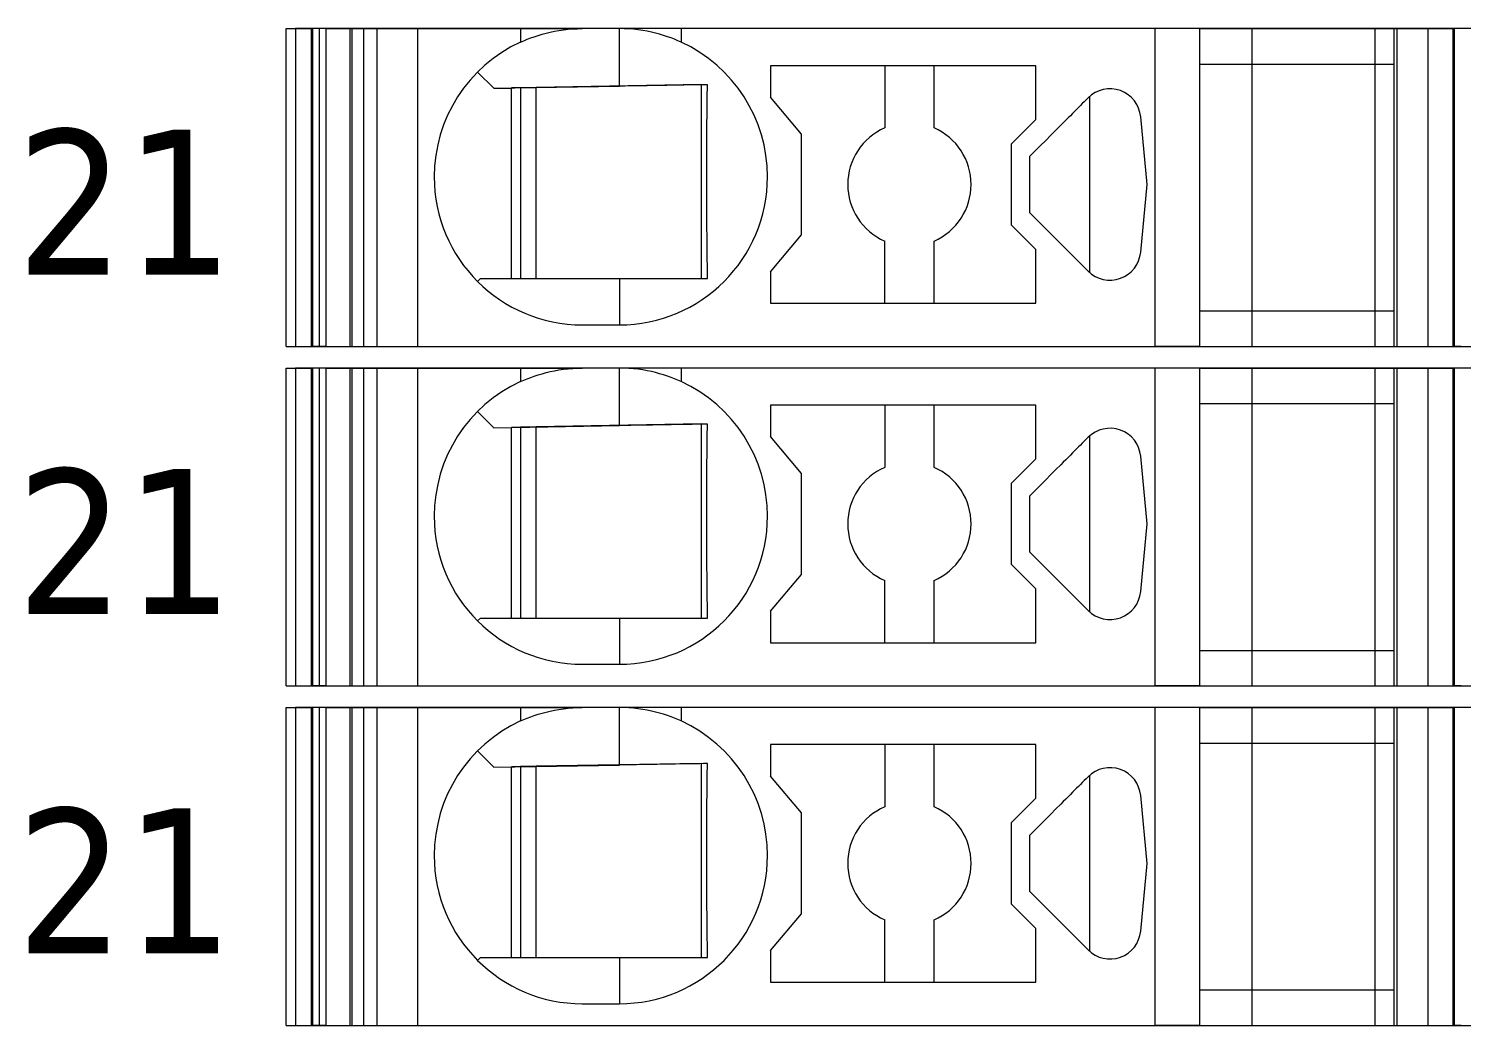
# Model space of a CAD drawing. Header units: millimetres. Extents: x 0 to 1680, y 0 to 1188.
# Drawn here: x 836.68 to 859.89, y 319.35 to 335.5 of the extents above; entities that cross this region are included whole.
import ezdxf
from ezdxf.enums import TextEntityAlignment as Align

# ---------------------------------------------------------------- set-up
doc = ezdxf.new("R2010")
doc.units = ezdxf.units.MM
for name, color, linetype, lineweight in [('EPLAN309', 5, 'Continuous', 5), ('EPLAN493', 5, 'Continuous', 5), ('MAIN-1', 7, 'Continuous', 5), ('MAIN-2', 7, 'Continuous', 5)]:
    doc.layers.add(name, color=color, linetype=linetype, lineweight=lineweight)
doc.styles.add('Tahoma', font='')
doc.styles.get('Tahoma').set_extended_font_data('Tahoma')

# ---------------------------------------------------------------- blocks, each defined once
blk = doc.blocks.new('EPLSYM_LibrarySPECIAL_Symbol12_Variant0_Placement8_12')
at = {"layer": 'EPLAN309', "lineweight": 13, "ltscale": 16}
blk.add_lwpolyline([(0, -5.15), (68.15, -5.15), (68.15, 0), (0, 0)], close=True, dxfattribs=at)
at = {"layer": 'EPLAN493', "color": 5, "style": 'Tahoma'}
blk.add_attdef('17_20450', text='', height=2.3478, dxfattribs=at).set_placement((0, -21.83478), align=Align.MIDDLE_RIGHT)
blk = doc.blocks.new('EPLSYM_LibrarySPECIAL_Symbol12_Variant0_Placement8_13')
at = {"layer": 'EPLAN309', "lineweight": 13, "ltscale": 16}
blk.add_lwpolyline([(0, -5.15), (68.15, -5.15), (68.15, 0), (0, 0)], close=True, dxfattribs=at)
at = {"layer": 'EPLAN493', "color": 5, "style": 'Tahoma'}
blk.add_attdef('17_20450', text='', height=2.3478, dxfattribs=at).set_placement((0, -21.83478), align=Align.MIDDLE_RIGHT)
blk = doc.blocks.new('EPLSYM_LibrarySPECIAL_Symbol12_Variant0_Placement8_14')
at = {"layer": 'EPLAN309', "lineweight": 13, "ltscale": 16}
blk.add_lwpolyline([(0, -5.15), (68.15, -5.15), (68.15, 0), (0, 0)], close=True, dxfattribs=at)
at = {"layer": 'EPLAN493', "color": 5, "style": 'Tahoma'}
blk.add_attdef('17_20450', text='', height=2.3478, dxfattribs=at).set_placement((0, -21.83478), align=Align.MIDDLE_RIGHT)

msp = doc.modelspace()

# ---------------------------------------------------------------- linework, layer by layer
at = {"layer": 'MAIN-1'}
for p, q in [((840.85, 335.5), (841.284, 335.5)), ((840.85, 330.35), (840.85, 335.5)), ((841.393, 335.5), (841.284, 335.5)), ((841.284, 330.35), (841.284, 335.5)), ((841.501, 335.5), (841.393, 335.5)), ((841.393, 330.35), (841.393, 335.5)), ((841.501, 335.5), (844.65, 335.5)), ((841.501, 330.35), (841.501, 335.5)), ((844.65, 335.5), (845.65, 335.5)), ((844.65, 335.5), (844.65, 335.282)), ((845.131, 335.443), (845.201, 335.458)), ((845.201, 335.458), (845.272, 335.47)), ((845.272, 335.47), (845.346, 335.481)), ((845.346, 335.481), (845.421, 335.489)), ((845.421, 335.489), (845.497, 335.495)), ((845.497, 335.495), (845.573, 335.499)), ((845.573, 335.499), (845.65, 335.5)), ((846.25, 335.5), (845.65, 335.5)), ((846.327, 335.499), (846.25, 335.5)), ((847.25, 335.5), (846.25, 335.5)), ((846.25, 334.568), (846.25, 335.5)), ((846.403, 335.495), (846.327, 335.499)), ((846.479, 335.489), (846.403, 335.495)), ((846.554, 335.481), (846.479, 335.489)), ((846.628, 335.47), (846.554, 335.481)), ((846.699, 335.458), (846.628, 335.47)), ((846.769, 335.443), (846.699, 335.458)), ((854.932, 335.5), (847.25, 335.5)), ((847.25, 335.5), (847.25, 335.282)), ((855.65, 335.5), (854.932, 335.5)), ((854.932, 330.35), (854.932, 335.5)), ((855.65, 335.5), (858.8, 335.5)), ((855.65, 335.5), (855.65, 330.35)), ((858.8, 335.5), (859.35, 335.5)), ((858.8, 335.5), (858.8, 330.35)), ((859.35, 335.5), (859.784, 335.5)), ((859.35, 335.5), (859.35, 330.35)), ((859.893, 335.5), (859.784, 335.5)), ((859.784, 330.35), (859.784, 335.5)), ((844.65, 335.282), (844.702, 335.305)), ((844.702, 335.305), (844.756, 335.327)), ((844.756, 335.327), (844.813, 335.349)), ((844.813, 335.349), (844.872, 335.37)), ((844.872, 335.37), (844.933, 335.39)), ((844.933, 335.39), (844.997, 335.409)), ((844.997, 335.409), (845.063, 335.427)), ((845.063, 335.427), (845.131, 335.443)), ((846.837, 335.427), (846.769, 335.443)), ((846.903, 335.409), (846.837, 335.427)), ((846.967, 335.39), (846.903, 335.409)), ((847.028, 335.37), (846.967, 335.39)), ((847.087, 335.349), (847.028, 335.37)), ((847.144, 335.327), (847.087, 335.349)), ((847.198, 335.305), (847.144, 335.327)), ((847.25, 335.282), (847.198, 335.305)), ((843.953, 334.797), (844.217, 334.533)), ((848.7, 334.9), (848.7, 334.389)), ((853, 334.9), (848.7, 334.9)), ((850.55, 334.9), (850.55, 333.892)), ((851.35, 333.892), (851.35, 334.9)), ((853, 334.029), (853, 334.9)), ((855.65, 334.925), (858.8, 334.925)), ((844.217, 334.533), (846.25, 334.568)), ((844.5, 331.45), (844.5, 334.538)), ((844.65, 334.54), (844.65, 331.45)), ((844.9, 331.45), (844.9, 334.545)), ((846.345, 334.57), (846.25, 334.568)), ((846.438, 334.571), (846.345, 334.57)), ((846.53, 334.573), (846.438, 334.571)), ((846.618, 334.575), (846.53, 334.573)), ((846.703, 334.576), (846.618, 334.575)), ((846.786, 334.577), (846.703, 334.576)), ((846.865, 334.579), (846.786, 334.577)), ((846.943, 334.58), (846.865, 334.579)), ((847.017, 334.581), (846.943, 334.58)), ((847.09, 334.582), (847.017, 334.581)), ((847.16, 334.584), (847.09, 334.582)), ((847.229, 334.585), (847.16, 334.584)), ((847.297, 334.586), (847.229, 334.585)), ((847.363, 334.587), (847.297, 334.586)), ((847.428, 334.588), (847.363, 334.587)), ((847.491, 334.589), (847.428, 334.588)), ((847.554, 334.59), (847.491, 334.589)), ((847.615, 334.591), (847.554, 334.59)), ((847.579, 331.45), (847.579, 334.591)), ((847.676, 334.592), (847.615, 334.591)), ((847.676, 334.522), (847.676, 334.592)), ((847.673, 334.303), (847.674, 334.377)), ((847.673, 334.227), (847.673, 334.303)), ((847.674, 334.377), (847.675, 334.45)), ((847.675, 334.45), (847.676, 334.522)), ((849.2, 333.793), (848.7, 334.389)), ((853.784, 334.316), (853.752, 334.285)), ((853.815, 334.347), (853.784, 334.316)), ((853.846, 334.379), (853.815, 334.347)), ((853.867, 334.398), (853.867, 331.552)), ((847.67, 333.988), (847.671, 334.07)), ((847.671, 334.07), (847.672, 334.149)), ((847.672, 334.149), (847.673, 334.227)), ((853.558, 334.09), (853.521, 334.053)), ((853.594, 334.126), (853.558, 334.09)), ((853.627, 334.159), (853.594, 334.126)), ((853.658, 334.191), (853.627, 334.159)), ((853.69, 334.222), (853.658, 334.191)), ((853.721, 334.253), (853.69, 334.222)), ((853.752, 334.285), (853.721, 334.253)), ((854.802, 332.975), (854.698, 334.072)), ((847.669, 333.817), (847.67, 333.904)), ((847.67, 333.904), (847.67, 333.988)), ((852.6, 333.629), (853, 334.029)), ((853.323, 333.856), (853.242, 333.774)), ((853.402, 333.934), (853.323, 333.856)), ((853.443, 333.975), (853.402, 333.934)), ((853.483, 334.015), (853.443, 333.975)), ((853.521, 334.053), (853.483, 334.015)), ((847.668, 333.632), (847.669, 333.726)), ((847.668, 333.534), (847.668, 333.632)), ((847.669, 333.726), (847.669, 333.817)), ((849.2, 332.157), (849.2, 333.793)), ((852.6, 333.629), (852.6, 332.321)), ((853.072, 333.604), (852.986, 333.518)), ((853.158, 333.69), (853.072, 333.604)), ((853.242, 333.774), (853.158, 333.69)), ((847.667, 333.431), (847.668, 333.534)), ((847.667, 333.324), (847.667, 333.431)), ((852.986, 333.518), (852.9, 333.432)), ((852.9, 333.302), (852.9, 333.432)), ((847.667, 333.213), (847.667, 333.324)), ((847.667, 333.1), (847.667, 333.213)), ((852.9, 333.171), (852.9, 333.302)), ((852.9, 333.04), (852.9, 333.171)), ((847.667, 332.979), (847.667, 333.1)), ((847.667, 332.861), (847.667, 332.979)), ((852.9, 332.91), (852.9, 333.04)), ((852.9, 332.779), (852.9, 332.91)), ((854.698, 331.878), (854.802, 332.975)), ((847.667, 332.747), (847.667, 332.861)), ((847.668, 332.638), (847.667, 332.747)), ((852.9, 332.648), (852.9, 332.779)), ((847.668, 332.534), (847.668, 332.638)), ((847.669, 332.434), (847.668, 332.534)), ((852.9, 332.518), (852.9, 332.648)), ((852.9, 332.518), (853.846, 331.571)), ((847.669, 332.339), (847.669, 332.434)), ((847.67, 332.248), (847.669, 332.339)), ((847.671, 332.159), (847.67, 332.248)), ((853, 331.921), (852.6, 332.321)), ((847.672, 332.073), (847.671, 332.159)), ((847.672, 331.99), (847.672, 332.073)), ((847.673, 331.908), (847.672, 331.99)), ((848.7, 331.561), (849.2, 332.157)), ((850.55, 331.05), (850.55, 332.058)), ((851.35, 331.05), (851.35, 332.058)), ((847.674, 331.829), (847.673, 331.908)), ((847.675, 331.75), (847.674, 331.829)), ((847.676, 331.674), (847.675, 331.75)), ((853, 331.05), (853, 331.921)), ((847.676, 331.598), (847.676, 331.674)), ((847.677, 331.524), (847.676, 331.598)), ((847.678, 331.45), (847.677, 331.524)), ((848.7, 331.561), (848.7, 331.05)), ((844, 331.45), (843.953, 331.403)), ((844, 331.45), (846.25, 331.45)), ((846.25, 331.45), (846.342, 331.45)), ((846.25, 331.45), (846.25, 330.7)), ((846.342, 331.45), (846.433, 331.45)), ((846.433, 331.45), (846.523, 331.45)), ((846.523, 331.45), (846.61, 331.45)), ((846.61, 331.45), (846.695, 331.45)), ((846.695, 331.45), (846.778, 331.45)), ((846.778, 331.45), (846.858, 331.45)), ((846.858, 331.45), (846.936, 331.45)), ((846.936, 331.45), (847.011, 331.45)), ((847.011, 331.45), (847.085, 331.45)), ((847.085, 331.45), (847.157, 331.45)), ((847.157, 331.45), (847.226, 331.45)), ((847.226, 331.45), (847.295, 331.45)), ((847.295, 331.45), (847.361, 331.45)), ((847.361, 331.45), (847.427, 331.45)), ((847.427, 331.45), (847.491, 331.45)), ((847.491, 331.45), (847.555, 331.45)), ((847.555, 331.45), (847.617, 331.45)), ((847.617, 331.45), (847.678, 331.45)), ((848.7, 331.05), (853, 331.05)), ((855.65, 330.925), (858.8, 330.925)), ((845.65, 330.7), (846.25, 330.7)), ((840.85, 330.35), (841.284, 330.35)), ((841.393, 330.35), (841.284, 330.35)), ((841.501, 330.35), (841.393, 330.35)), ((841.501, 330.35), (854.932, 330.35)), ((855.65, 330.35), (854.932, 330.35)), ((855.65, 330.35), (858.8, 330.35)), ((858.8, 330.35), (859.35, 330.35)), ((859.35, 330.35), (859.784, 330.35)), ((859.893, 330.35), (859.784, 330.35)), ((840.85, 330), (841.284, 330)), ((840.85, 324.85), (840.85, 330)), ((841.393, 330), (841.284, 330)), ((841.284, 324.85), (841.284, 330)), ((841.501, 330), (841.393, 330)), ((841.393, 324.85), (841.393, 330)), ((841.501, 330), (844.65, 330)), ((841.501, 324.85), (841.501, 330)), ((844.65, 330), (845.65, 330)), ((844.65, 330), (844.65, 329.782)), ((844.872, 329.87), (844.933, 329.89)), ((844.933, 329.89), (844.997, 329.909)), ((844.997, 329.909), (845.063, 329.927)), ((845.063, 329.927), (845.131, 329.943)), ((845.131, 329.943), (845.201, 329.958)), ((845.201, 329.958), (845.272, 329.97)), ((845.272, 329.97), (845.346, 329.981)), ((845.346, 329.981), (845.421, 329.989)), ((845.421, 329.989), (845.497, 329.995)), ((845.497, 329.995), (845.573, 329.999)), ((845.573, 329.999), (845.65, 330)), ((846.25, 330), (845.65, 330)), ((846.327, 329.999), (846.25, 330)), ((847.25, 330), (846.25, 330)), ((846.25, 329.068), (846.25, 330)), ((846.403, 329.995), (846.327, 329.999)), ((846.479, 329.989), (846.403, 329.995)), ((846.554, 329.981), (846.479, 329.989)), ((846.628, 329.97), (846.554, 329.981)), ((846.699, 329.958), (846.628, 329.97)), ((846.769, 329.943), (846.699, 329.958)), ((846.837, 329.927), (846.769, 329.943)), ((846.903, 329.909), (846.837, 329.927)), ((846.967, 329.89), (846.903, 329.909)), ((847.028, 329.87), (846.967, 329.89)), ((854.932, 330), (847.25, 330)), ((847.25, 330), (847.25, 329.782)), ((855.65, 330), (854.932, 330)), ((854.932, 324.85), (854.932, 330)), ((855.65, 330), (858.8, 330)), ((855.65, 330), (855.65, 324.85)), ((858.8, 330), (859.35, 330)), ((858.8, 330), (858.8, 324.85)), ((859.35, 330), (859.784, 330)), ((859.35, 330), (859.35, 324.85)), ((859.893, 330), (859.784, 330)), ((859.784, 324.85), (859.784, 330)), ((844.65, 329.782), (844.702, 329.805)), ((844.702, 329.805), (844.756, 329.827)), ((844.756, 329.827), (844.813, 329.849)), ((844.813, 329.849), (844.872, 329.87)), ((847.087, 329.849), (847.028, 329.87)), ((847.144, 329.827), (847.087, 329.849)), ((847.198, 329.805), (847.144, 329.827)), ((847.25, 329.782), (847.198, 329.805)), ((855.65, 329.425), (858.8, 329.425)), ((843.953, 329.297), (844.217, 329.033)), ((848.7, 329.4), (848.7, 328.889)), ((853, 329.4), (848.7, 329.4)), ((850.55, 329.4), (850.55, 328.392)), ((851.35, 328.392), (851.35, 329.4)), ((853, 328.529), (853, 329.4)), ((844.217, 329.033), (846.25, 329.068)), ((844.5, 325.95), (844.5, 329.038)), ((844.65, 329.04), (844.65, 325.95)), ((844.9, 325.95), (844.9, 329.045)), ((846.345, 329.07), (846.25, 329.068)), ((846.438, 329.071), (846.345, 329.07)), ((846.53, 329.073), (846.438, 329.071)), ((846.618, 329.075), (846.53, 329.073)), ((846.703, 329.076), (846.618, 329.075)), ((846.786, 329.077), (846.703, 329.076)), ((846.865, 329.079), (846.786, 329.077)), ((846.943, 329.08), (846.865, 329.079)), ((847.017, 329.081), (846.943, 329.08)), ((847.09, 329.082), (847.017, 329.081)), ((847.16, 329.084), (847.09, 329.082)), ((847.229, 329.085), (847.16, 329.084)), ((847.297, 329.086), (847.229, 329.085)), ((847.363, 329.087), (847.297, 329.086)), ((847.428, 329.088), (847.363, 329.087)), ((847.491, 329.089), (847.428, 329.088)), ((847.554, 329.09), (847.491, 329.089)), ((847.615, 329.091), (847.554, 329.09)), ((847.579, 325.95), (847.579, 329.091)), ((847.676, 329.092), (847.615, 329.091)), ((847.675, 328.95), (847.676, 329.022)), ((847.676, 329.022), (847.676, 329.092)), ((847.672, 328.649), (847.673, 328.727)), ((847.673, 328.803), (847.674, 328.877)), ((847.673, 328.727), (847.673, 328.803)), ((847.674, 328.877), (847.675, 328.95)), ((849.2, 328.293), (848.7, 328.889)), ((853.721, 328.753), (853.69, 328.722)), ((853.752, 328.785), (853.721, 328.753)), ((853.784, 328.816), (853.752, 328.785)), ((853.815, 328.847), (853.784, 328.816)), ((853.846, 328.879), (853.815, 328.847)), ((853.867, 328.898), (853.867, 326.052)), ((847.67, 328.488), (847.671, 328.57)), ((847.671, 328.57), (847.672, 328.649)), ((852.6, 328.129), (853, 328.529)), ((853.483, 328.515), (853.443, 328.475)), ((853.521, 328.553), (853.483, 328.515)), ((853.558, 328.59), (853.521, 328.553)), ((853.594, 328.626), (853.558, 328.59)), ((853.627, 328.659), (853.594, 328.626)), ((853.658, 328.691), (853.627, 328.659)), ((853.69, 328.722), (853.658, 328.691)), ((854.802, 327.475), (854.698, 328.572)), ((847.669, 328.317), (847.67, 328.404)), ((847.669, 328.226), (847.669, 328.317)), ((847.67, 328.404), (847.67, 328.488)), ((849.2, 326.657), (849.2, 328.293)), ((853.242, 328.274), (853.158, 328.19)), ((853.323, 328.356), (853.242, 328.274)), ((853.402, 328.434), (853.323, 328.356)), ((853.443, 328.475), (853.402, 328.434)), ((847.667, 327.931), (847.668, 328.034)), ((847.668, 328.132), (847.669, 328.226)), ((847.668, 328.034), (847.668, 328.132)), ((852.6, 328.129), (852.6, 326.821)), ((853.072, 328.104), (852.986, 328.018)), ((853.158, 328.19), (853.072, 328.104)), ((847.667, 327.824), (847.667, 327.931)), ((847.667, 327.713), (847.667, 327.824)), ((852.986, 328.018), (852.9, 327.932)), ((852.9, 327.802), (852.9, 327.932)), ((852.9, 327.671), (852.9, 327.802)), ((847.667, 327.6), (847.667, 327.713)), ((847.667, 327.479), (847.667, 327.6)), ((852.9, 327.54), (852.9, 327.671)), ((847.667, 327.361), (847.667, 327.479)), ((847.667, 327.247), (847.667, 327.361)), ((852.9, 327.41), (852.9, 327.54)), ((852.9, 327.279), (852.9, 327.41)), ((854.698, 326.378), (854.802, 327.475)), ((847.668, 327.138), (847.667, 327.247)), ((847.668, 327.034), (847.668, 327.138)), ((852.9, 327.148), (852.9, 327.279)), ((852.9, 327.018), (852.9, 327.148)), ((847.669, 326.934), (847.668, 327.034)), ((847.669, 326.839), (847.669, 326.934)), ((852.9, 327.018), (853.846, 326.071)), ((847.67, 326.748), (847.669, 326.839)), ((847.671, 326.659), (847.67, 326.748)), ((847.672, 326.573), (847.671, 326.659)), ((848.7, 326.061), (849.2, 326.657)), ((853, 326.421), (852.6, 326.821)), ((847.672, 326.49), (847.672, 326.573)), ((847.673, 326.408), (847.672, 326.49)), ((847.674, 326.329), (847.673, 326.408)), ((850.55, 325.55), (850.55, 326.558)), ((851.35, 325.55), (851.35, 326.558)), ((853, 325.55), (853, 326.421)), ((847.675, 326.25), (847.674, 326.329)), ((847.676, 326.174), (847.675, 326.25)), ((847.676, 326.098), (847.676, 326.174)), ((844, 325.95), (843.953, 325.903)), ((844, 325.95), (846.25, 325.95)), ((846.25, 325.95), (846.342, 325.95)), ((846.25, 325.95), (846.25, 325.2)), ((846.342, 325.95), (846.433, 325.95)), ((846.433, 325.95), (846.523, 325.95)), ((846.523, 325.95), (846.61, 325.95)), ((846.61, 325.95), (846.695, 325.95)), ((846.695, 325.95), (846.778, 325.95)), ((846.778, 325.95), (846.858, 325.95)), ((846.858, 325.95), (846.936, 325.95)), ((846.936, 325.95), (847.011, 325.95)), ((847.011, 325.95), (847.085, 325.95)), ((847.085, 325.95), (847.157, 325.95)), ((847.157, 325.95), (847.226, 325.95)), ((847.226, 325.95), (847.295, 325.95)), ((847.295, 325.95), (847.361, 325.95)), ((847.361, 325.95), (847.427, 325.95)), ((847.427, 325.95), (847.491, 325.95)), ((847.491, 325.95), (847.555, 325.95)), ((847.555, 325.95), (847.617, 325.95)), ((847.617, 325.95), (847.678, 325.95)), ((847.677, 326.024), (847.676, 326.098)), ((847.678, 325.95), (847.677, 326.024)), ((848.7, 326.061), (848.7, 325.55)), ((848.7, 325.55), (853, 325.55)), ((855.65, 325.425), (858.8, 325.425)), ((845.65, 325.2), (846.25, 325.2)), ((840.85, 324.85), (841.284, 324.85)), ((841.393, 324.85), (841.284, 324.85)), ((841.501, 324.85), (841.393, 324.85)), ((841.501, 324.85), (854.932, 324.85)), ((855.65, 324.85), (854.932, 324.85)), ((855.65, 324.85), (858.8, 324.85)), ((858.8, 324.85), (859.35, 324.85)), ((859.35, 324.85), (859.784, 324.85)), ((859.893, 324.85), (859.784, 324.85)), ((840.85, 324.5), (841.284, 324.5)), ((840.85, 319.35), (840.85, 324.5)), ((841.393, 324.5), (841.284, 324.5)), ((841.284, 319.35), (841.284, 324.5)), ((841.501, 324.5), (841.393, 324.5)), ((841.393, 319.35), (841.393, 324.5)), ((841.501, 324.5), (844.65, 324.5)), ((841.501, 319.35), (841.501, 324.5)), ((844.65, 324.5), (845.65, 324.5)), ((844.65, 324.5), (844.65, 324.282)), ((844.702, 324.305), (844.756, 324.327)), ((844.756, 324.327), (844.813, 324.349)), ((844.813, 324.349), (844.872, 324.37)), ((844.872, 324.37), (844.933, 324.39)), ((844.933, 324.39), (844.997, 324.409)), ((844.997, 324.409), (845.063, 324.427)), ((845.063, 324.427), (845.131, 324.443)), ((845.131, 324.443), (845.201, 324.458)), ((845.201, 324.458), (845.272, 324.47)), ((845.272, 324.47), (845.346, 324.481)), ((845.346, 324.481), (845.421, 324.489)), ((845.421, 324.489), (845.497, 324.495)), ((845.497, 324.495), (845.573, 324.499)), ((845.573, 324.499), (845.65, 324.5)), ((846.25, 324.5), (845.65, 324.5)), ((846.327, 324.499), (846.25, 324.5)), ((847.25, 324.5), (846.25, 324.5)), ((846.25, 323.568), (846.25, 324.5)), ((846.403, 324.495), (846.327, 324.499)), ((846.479, 324.489), (846.403, 324.495)), ((846.554, 324.481), (846.479, 324.489)), ((846.628, 324.47), (846.554, 324.481)), ((846.699, 324.458), (846.628, 324.47)), ((846.769, 324.443), (846.699, 324.458)), ((846.837, 324.427), (846.769, 324.443)), ((846.903, 324.409), (846.837, 324.427)), ((846.967, 324.39), (846.903, 324.409)), ((847.028, 324.37), (846.967, 324.39)), ((847.087, 324.349), (847.028, 324.37)), ((847.144, 324.327), (847.087, 324.349)), ((847.198, 324.305), (847.144, 324.327)), ((854.932, 324.5), (847.25, 324.5)), ((847.25, 324.5), (847.25, 324.282)), ((855.65, 324.5), (854.932, 324.5)), ((854.932, 319.35), (854.932, 324.5)), ((855.65, 324.5), (858.8, 324.5)), ((855.65, 324.5), (855.65, 319.35)), ((858.8, 324.5), (859.35, 324.5)), ((858.8, 324.5), (858.8, 319.35)), ((859.35, 324.5), (859.784, 324.5)), ((859.35, 324.5), (859.35, 319.35)), ((859.893, 324.5), (859.784, 324.5)), ((859.784, 319.35), (859.784, 324.5)), ((844.65, 324.282), (844.702, 324.305)), ((847.25, 324.282), (847.198, 324.305)), ((848.7, 323.9), (848.7, 323.389)), ((853, 323.9), (848.7, 323.9)), ((850.55, 323.9), (850.55, 322.892)), ((851.35, 322.892), (851.35, 323.9)), ((853, 323.029), (853, 323.9)), ((855.65, 323.925), (858.8, 323.925)), ((843.953, 323.797), (844.217, 323.533)), ((844.217, 323.533), (846.25, 323.568)), ((844.5, 320.45), (844.5, 323.538)), ((844.65, 323.54), (844.65, 320.45)), ((844.9, 320.45), (844.9, 323.545)), ((846.345, 323.57), (846.25, 323.568)), ((846.438, 323.571), (846.345, 323.57)), ((846.53, 323.573), (846.438, 323.571)), ((846.618, 323.575), (846.53, 323.573)), ((846.703, 323.576), (846.618, 323.575)), ((846.786, 323.577), (846.703, 323.576)), ((846.865, 323.579), (846.786, 323.577)), ((846.943, 323.58), (846.865, 323.579)), ((847.017, 323.581), (846.943, 323.58)), ((847.09, 323.582), (847.017, 323.581)), ((847.16, 323.584), (847.09, 323.582)), ((847.229, 323.585), (847.16, 323.584)), ((847.297, 323.586), (847.229, 323.585)), ((847.363, 323.587), (847.297, 323.586)), ((847.428, 323.588), (847.363, 323.587)), ((847.491, 323.589), (847.428, 323.588)), ((847.554, 323.59), (847.491, 323.589)), ((847.615, 323.591), (847.554, 323.59)), ((847.579, 320.45), (847.579, 323.591)), ((847.676, 323.592), (847.615, 323.591)), ((847.674, 323.377), (847.675, 323.45)), ((847.675, 323.45), (847.676, 323.522)), ((847.676, 323.522), (847.676, 323.592)), ((849.2, 322.793), (848.7, 323.389)), ((853.867, 323.398), (853.867, 320.552)), ((847.672, 323.149), (847.673, 323.227)), ((847.673, 323.303), (847.674, 323.377)), ((847.673, 323.227), (847.673, 323.303)), ((853.627, 323.159), (853.594, 323.126)), ((853.658, 323.191), (853.627, 323.159)), ((853.69, 323.222), (853.658, 323.191)), ((853.721, 323.253), (853.69, 323.222)), ((853.752, 323.285), (853.721, 323.253)), ((853.784, 323.316), (853.752, 323.285)), ((853.815, 323.347), (853.784, 323.316)), ((853.846, 323.379), (853.815, 323.347)), ((847.67, 322.988), (847.671, 323.07)), ((847.67, 322.904), (847.67, 322.988)), ((847.671, 323.07), (847.672, 323.149)), ((852.6, 322.629), (853, 323.029)), ((853.402, 322.934), (853.323, 322.856)), ((853.443, 322.975), (853.402, 322.934)), ((853.483, 323.015), (853.443, 322.975)), ((853.521, 323.053), (853.483, 323.015)), ((853.558, 323.09), (853.521, 323.053)), ((853.594, 323.126), (853.558, 323.09)), ((854.802, 321.975), (854.698, 323.072)), ((847.668, 322.632), (847.669, 322.726)), ((847.669, 322.817), (847.67, 322.904)), ((847.669, 322.726), (847.669, 322.817)), ((849.2, 321.157), (849.2, 322.793)), ((853.158, 322.69), (853.072, 322.604)), ((853.242, 322.774), (853.158, 322.69)), ((853.323, 322.856), (853.242, 322.774)), ((847.667, 322.431), (847.668, 322.534)), ((847.668, 322.534), (847.668, 322.632)), ((852.6, 322.629), (852.6, 321.321)), ((852.986, 322.518), (852.9, 322.432)), ((853.072, 322.604), (852.986, 322.518)), ((847.667, 322.324), (847.667, 322.431)), ((847.667, 322.213), (847.667, 322.324)), ((852.9, 322.302), (852.9, 322.432)), ((852.9, 322.171), (852.9, 322.302)), ((847.667, 322.1), (847.667, 322.213)), ((847.667, 321.979), (847.667, 322.1)), ((852.9, 322.04), (852.9, 322.171)), ((852.9, 321.91), (852.9, 322.04)), ((847.667, 321.861), (847.667, 321.979)), ((847.667, 321.747), (847.667, 321.861)), ((852.9, 321.779), (852.9, 321.91)), ((852.9, 321.648), (852.9, 321.779)), ((854.698, 320.878), (854.802, 321.975)), ((847.668, 321.638), (847.667, 321.747)), ((847.668, 321.534), (847.668, 321.638)), ((847.669, 321.434), (847.668, 321.534)), ((852.9, 321.518), (852.9, 321.648)), ((847.669, 321.339), (847.669, 321.434)), ((847.67, 321.248), (847.669, 321.339)), ((853, 320.921), (852.6, 321.321)), ((852.9, 321.518), (853.846, 320.571)), ((847.671, 321.159), (847.67, 321.248)), ((847.672, 321.073), (847.671, 321.159)), ((847.672, 320.99), (847.672, 321.073)), ((848.7, 320.561), (849.2, 321.157)), ((847.673, 320.908), (847.672, 320.99)), ((847.674, 320.829), (847.673, 320.908)), ((850.55, 320.05), (850.55, 321.058)), ((851.35, 320.05), (851.35, 321.058)), ((853, 320.05), (853, 320.921)), ((847.675, 320.75), (847.674, 320.829)), ((847.676, 320.674), (847.675, 320.75)), ((847.676, 320.598), (847.676, 320.674)), ((847.677, 320.524), (847.676, 320.598)), ((844, 320.45), (843.953, 320.403)), ((844, 320.45), (846.25, 320.45)), ((846.25, 320.45), (846.342, 320.45)), ((846.25, 320.45), (846.25, 319.7)), ((846.342, 320.45), (846.433, 320.45)), ((846.433, 320.45), (846.523, 320.45)), ((846.523, 320.45), (846.61, 320.45)), ((846.61, 320.45), (846.695, 320.45)), ((846.695, 320.45), (846.778, 320.45)), ((846.778, 320.45), (846.858, 320.45)), ((846.858, 320.45), (846.936, 320.45)), ((846.936, 320.45), (847.011, 320.45)), ((847.011, 320.45), (847.085, 320.45)), ((847.085, 320.45), (847.157, 320.45)), ((847.157, 320.45), (847.226, 320.45)), ((847.226, 320.45), (847.295, 320.45)), ((847.295, 320.45), (847.361, 320.45)), ((847.361, 320.45), (847.427, 320.45)), ((847.427, 320.45), (847.491, 320.45)), ((847.491, 320.45), (847.555, 320.45)), ((847.555, 320.45), (847.617, 320.45)), ((847.617, 320.45), (847.678, 320.45)), ((847.678, 320.45), (847.677, 320.524)), ((848.7, 320.561), (848.7, 320.05)), ((848.7, 320.05), (853, 320.05)), ((855.65, 319.925), (858.8, 319.925)), ((845.65, 319.7), (846.25, 319.7)), ((840.85, 319.35), (841.284, 319.35)), ((841.393, 319.35), (841.284, 319.35)), ((841.501, 319.35), (841.393, 319.35)), ((841.501, 319.35), (854.932, 319.35)), ((855.65, 319.35), (854.932, 319.35)), ((855.65, 319.35), (858.8, 319.35)), ((858.8, 319.35), (859.35, 319.35)), ((859.35, 319.35), (859.784, 319.35)), ((859.893, 319.35), (859.784, 319.35))]:
    msp.add_line(p, q, dxfattribs=at)
for centre, radius, start, end in [((845.65, 333.1), 2.4, 114.6244, 180), ((846.25, 333.1), 2.4, 0, 65.3756), ((854.2, 334.025), 0.5, 5.4404, 135), ((850.95, 332.975), 1, 113.5782, 180), ((850.95, 332.975), 1, 0, 66.4218), ((845.65, 333.1), 2.4, 180, 270), ((846.25, 333.1), 2.4, 270, 0), ((850.95, 332.975), 1, 180, 246.4218), ((850.95, 332.975), 1, 293.5782, 0), ((854.2, 331.925), 0.5, 225, 354.5596), ((845.65, 327.6), 2.4, 114.6244, 180), ((846.25, 327.6), 2.4, 0, 65.3756), ((854.2, 328.525), 0.5, 5.4404, 135), ((850.95, 327.475), 1, 113.5782, 180), ((850.95, 327.475), 1, 0, 66.4218), ((845.65, 327.6), 2.4, 180, 270), ((846.25, 327.6), 2.4, 270, 0), ((850.95, 327.475), 1, 180, 246.4218), ((850.95, 327.475), 1, 293.5782, 0), ((854.2, 326.425), 0.5, 225, 354.5596), ((845.65, 322.1), 2.4, 114.6244, 180), ((846.25, 322.1), 2.4, 0, 65.3756), ((854.2, 323.025), 0.5, 5.4404, 135), ((850.95, 321.975), 1, 113.5782, 180), ((850.95, 321.975), 1, 0, 66.4218), ((845.65, 322.1), 2.4, 180, 270), ((846.25, 322.1), 2.4, 270, 0), ((850.95, 321.975), 1, 180, 246.4218), ((850.95, 321.975), 1, 293.5782, 0), ((854.2, 320.925), 0.5, 225, 354.5596)]:
    msp.add_arc(centre, radius, start, end, dxfattribs=at)
at = {"layer": 'MAIN-2'}
for p, q in [((841.256, 335.5), (841.256, 330.35)), ((841.889, 330.35), (841.889, 335.5)), ((841.917, 335.5), (841.917, 330.35)), ((842.102, 335.5), (842.102, 330.35)), ((842.32, 335.5), (842.32, 330.35)), ((842.981, 335.5), (842.981, 330.35)), ((856.506, 330.35), (856.506, 335.5)), ((858.491, 335.5), (858.491, 330.35)), ((858.85, 335.5), (858.85, 330.35)), ((859.756, 335.5), (859.756, 330.35)), ((844.217, 334.533), (844.5, 334.538)), ((844.65, 334.542), (844.5, 334.539)), ((844.5, 334.539), (844.5, 334.538)), ((844.5, 334.538), (844.5, 334.538)), ((844.9, 334.548), (844.65, 334.543)), ((844.65, 334.542), (844.65, 334.543)), ((844.65, 334.542), (844.65, 334.54)), ((844.9, 334.553), (847.579, 334.6)), ((844.9, 334.548), (844.9, 334.553)), ((844.9, 334.545), (844.9, 334.548)), ((847.579, 334.6), (847.676, 334.592)), ((847.579, 334.591), (847.579, 334.6)), ((844.65, 331.45), (844.65, 331.45)), ((844.9, 331.45), (844.9, 331.45)), ((841.256, 330), (841.256, 324.85)), ((841.889, 324.85), (841.889, 330)), ((841.917, 330), (841.917, 324.85)), ((842.102, 330), (842.102, 324.85)), ((842.32, 330), (842.32, 324.85)), ((842.981, 330), (842.981, 324.85)), ((856.506, 324.85), (856.506, 330)), ((858.491, 330), (858.491, 324.85)), ((858.85, 330), (858.85, 324.85)), ((859.756, 330), (859.756, 324.85)), ((844.217, 329.033), (844.5, 329.038)), ((844.65, 329.042), (844.5, 329.039)), ((844.5, 329.039), (844.5, 329.038)), ((844.5, 329.038), (844.5, 329.038)), ((844.9, 329.048), (844.65, 329.043)), ((844.65, 329.042), (844.65, 329.043)), ((844.65, 329.042), (844.65, 329.04)), ((844.9, 329.053), (847.579, 329.1)), ((844.9, 329.048), (844.9, 329.053)), ((844.9, 329.045), (844.9, 329.048)), ((847.579, 329.1), (847.676, 329.092)), ((847.579, 329.091), (847.579, 329.1)), ((844.65, 325.95), (844.65, 325.95)), ((844.9, 325.95), (844.9, 325.95)), ((841.256, 324.5), (841.256, 319.35)), ((841.889, 319.35), (841.889, 324.5)), ((841.917, 324.5), (841.917, 319.35)), ((842.102, 324.5), (842.102, 319.35)), ((842.32, 324.5), (842.32, 319.35)), ((842.981, 324.5), (842.981, 319.35)), ((856.506, 319.35), (856.506, 324.5)), ((858.491, 324.5), (858.491, 319.35)), ((858.85, 324.5), (858.85, 319.35)), ((859.756, 324.5), (859.756, 319.35)), ((844.217, 323.533), (844.5, 323.538)), ((844.65, 323.542), (844.5, 323.539)), ((844.5, 323.539), (844.5, 323.538)), ((844.5, 323.538), (844.5, 323.538)), ((844.9, 323.548), (844.65, 323.543)), ((844.65, 323.542), (844.65, 323.543)), ((844.65, 323.542), (844.65, 323.54)), ((844.9, 323.553), (847.579, 323.6)), ((844.9, 323.548), (844.9, 323.553)), ((844.9, 323.545), (844.9, 323.548)), ((847.579, 323.6), (847.676, 323.592)), ((847.579, 323.591), (847.579, 323.6)), ((844.65, 320.45), (844.65, 320.45)), ((844.9, 320.45), (844.9, 320.45))]:
    msp.add_line(p, q, dxfattribs=at)

# ---------------------------------------------------------------- block references
ref = msp.add_blockref('EPLSYM_LibrarySPECIAL_Symbol12_Variant0_Placement8_12', (841, 335.5))
ref.add_attrib('17_20450', '21', dxfattribs={"layer": 'EPLAN493', "color": 5, "height": 2.3478, "style": 'Tahoma'}).set_placement((840, 332.69), align=Align.MIDDLE_RIGHT)
ref = msp.add_blockref('EPLSYM_LibrarySPECIAL_Symbol12_Variant0_Placement8_13', (841, 330))
ref.add_attrib('17_20450', '21', dxfattribs={"layer": 'EPLAN493', "color": 5, "height": 2.3478, "style": 'Tahoma'}).set_placement((840, 327.19), align=Align.MIDDLE_RIGHT)
ref = msp.add_blockref('EPLSYM_LibrarySPECIAL_Symbol12_Variant0_Placement8_14', (841, 324.5))
ref.add_attrib('17_20450', '21', dxfattribs={"layer": 'EPLAN493', "color": 5, "height": 2.3478, "style": 'Tahoma'}).set_placement((840, 321.69), align=Align.MIDDLE_RIGHT)

doc.saveas('drawing.dxf')
